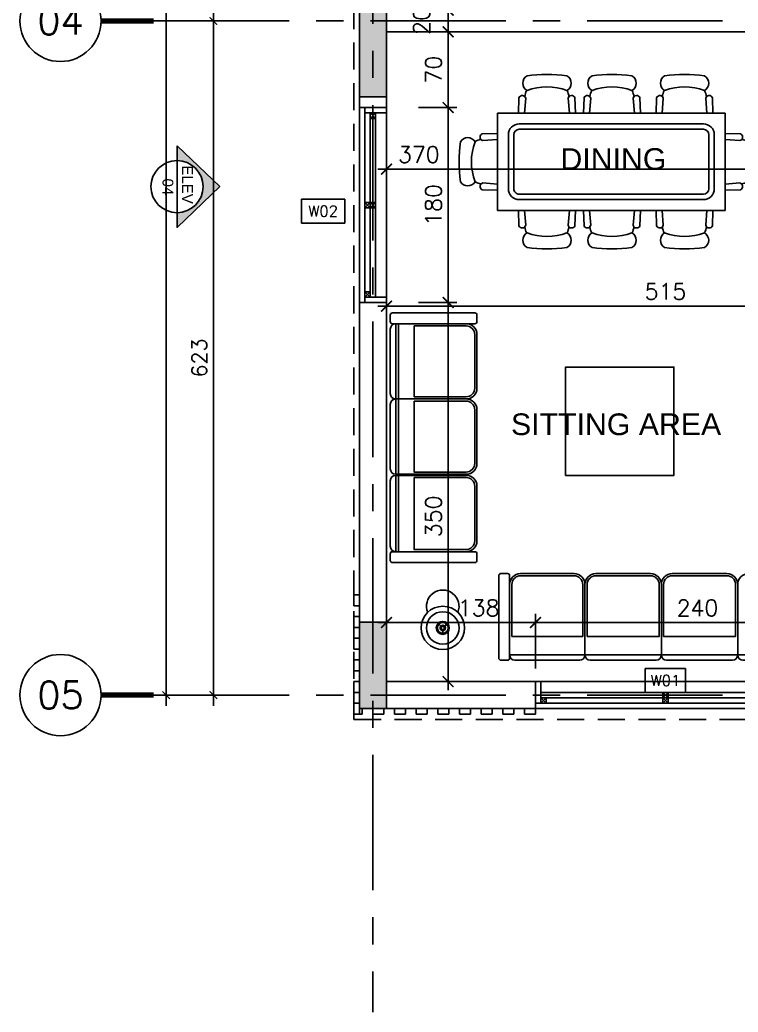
# Model space of a CAD drawing. Header units: centimetres. Extents: x -2093 to 2270, y -504 to 3084.
# Drawn here: x -2093 to -1430, y 523 to 1439 of the extents above; entities that cross this region are included whole.
import ezdxf
from ezdxf.enums import TextEntityAlignment as Align

# ---------------------------------------------------------------- set-up
doc = ezdxf.new("R2010")
doc.units = ezdxf.units.CM
doc.header["$LTSCALE"] = 100
doc.header["$MEASUREMENT"] = 0
for name, pattern in [('GRID$0$GRID$0$XREF GRID$0$GRIDS$0$CENTER', [2, 1.25, -0.25, 0.25, -0.25]), ('HIDDEN', [0.375, 0.25, -0.125]), ('XREF CUTTING LINES$0$ACAD_ISO10W100', [18, 12, -3, 0, -3])]:
    doc.linetypes.add(name, pattern=pattern)
for name, color, linetype in [('DIM IN', 1, 'Continuous'), ('FURNITURE', 111, 'Continuous'), ('GRID$0$DIM IN', 1, 'Continuous'), ('GRID$0$XREF GRID', 11, 'GRID$0$GRID$0$XREF GRID$0$GRIDS$0$CENTER'), ('HIDDEN', 8, 'HIDDEN'), ('HIDDEN -03', 8, 'HIDDEN'), ('TEXT', 3, 'Continuous'), ('TEXT-SCHED', 3, 'Continuous'), ('WALL-01', 7, 'Continuous'), ('WALL-03', 2, 'Continuous'), ('WINDOW', 1, 'Continuous'), ('XREF CUTTING LINES$0$ELEV', 2, 'XREF CUTTING LINES$0$ACAD_ISO10W100'), ('XREF GF COL$0$COLUMN', 6, 'Continuous'), ('XREF GF COL$0$COLUMN HATCH', 201, 'Continuous')]:
    doc.layers.add(name, color=color, linetype=linetype)
doc.styles.add('22', font='romans.shx')
doc.styles.add('A0-01 GROUND FLOOR PLAN - For Entry modification$0$ROMANS', font='romans')
doc.styles.add('ART-PS-1', font='arial.ttf', dxfattribs={"height": 20})
doc.styles.add('GRID$0$GRID$0$XREF GRID$0$GRIDS$0$18', font='romans.shx', dxfattribs={"width": 0.85, "height": 15})
doc.styles.add('GRID$0$ROMANS', font='romans')
doc.styles.add('XREF CUTTING LINES$0$ART-PS-1', font='arial.ttf', dxfattribs={"height": 20})
doc.dimstyles.new('100', dxfattribs={"dimtxt": 15, "dimasz": 10, "dimexe": 8, "dimexo": 12, "dimgap": 6, "dimtad": 1, "dimdec": 0, "dimzin": 0, "dimdsep": 46, "dimtxsty": '22', "dimblk": 'ARCHTICK', "dimcen": 30, "dimdle": 8, "dimclrd": 1, "dimclre": 1, "dimclrt": 2, "dimadec": 0, "dimazin": 0, "dimtfac": 1, "dimtdec": 0, "dimtmove": 2, "dimatfit": 3, "dimldrblk": 'OBLIQUE', "dimfxl": 100, "dimtolj": 1, "dimtzin": 0, "dimarcsym": 0})
doc.dimstyles.new('A0-01 GROUND FLOOR PLAN - For Entry modification$0$text', dxfattribs={"dimtxt": 18, "dimasz": 10, "dimexe": 10, "dimexo": 10, "dimgap": -6, "dimtad": 1, "dimtih": 1, "dimtoh": 1, "dimdec": 0, "dimdsep": 46, "dimtxsty": 'A0-01 GROUND FLOOR PLAN - For Entry modification$0$ROMANS', "dimblk1": 'A0-01 GROUND FLOOR PLAN - For Entry modification$0$_ARCHTICK', "dimblk2": 'A0-01 GROUND FLOOR PLAN - For Entry modification$0$_ARCHTICK', "dimsah": 1, "dimcen": 25, "dimdle": 10, "dimse1": 1, "dimse2": 1, "dimsd1": 1, "dimsd2": 1, "dimclrd": 1, "dimclre": 1, "dimclrt": 2, "dimadec": 0, "dimazin": 0, "dimtfac": 1, "dimtdec": 0, "dimtmove": 2, "dimatfit": 3, "dimldrblk": 'A0-01 GROUND FLOOR PLAN - For Entry modification$0$_ARCHTICK', "dimfxl": 1, "dimtolj": 1, "dimtzin": 0, "dimarcsym": 0})
doc.dimstyles.new('GRID$0$AS-17-100', dxfattribs={"dimtxt": 14, "dimasz": 7, "dimexe": 10, "dimexo": 25, "dimgap": 6, "dimtad": 1, "dimtoh": 1, "dimdec": 0, "dimdsep": 46, "dimtxsty": 'GRID$0$ROMANS', "dimblk1": 'GRID$0$_ARCHTICK', "dimblk2": 'GRID$0$_ARCHTICK', "dimsah": 1, "dimcen": 25, "dimdle": 10, "dimclrd": 1, "dimclre": 1, "dimclrt": 2, "dimadec": 0, "dimazin": 0, "dimtfac": 1, "dimtdec": 0, "dimtofl": 0, "dimtmove": 2, "dimatfit": 3, "dimldrblk": 'GRID$0$_ARCHTICK', "dimfxl": 1, "dimtolj": 1, "dimtzin": 0, "dimarcsym": 0})

# ---------------------------------------------------------------- blocks, each defined once
blk = doc.blocks.new('W02')
at = {"layer": 'WINDOW'}
for p, q in [((-1827.500000000025, 660.0000000000057), (-1597.500000000025, 660.0000000000057)), ((-1597.500000000025, 650.0000000000057), (-1827.500000000025, 650.0000000000057)), ((-1597.500000000025, 645.0000000000057), (-1827.500000000025, 645.0000000000057)), ((-1827.500000000025, 645.0000000000056), (-1822.500000000025, 640.0000000000057)), ((-1822.500000000025, 645.0000000000057), (-1827.500000000025, 640.0000000000057)), ((-1822.500000000025, 645.0000000000057), (-1822.500000000025, 640.0000000000057)), ((-1715.000000000025, 650.0000021824483), (-1710.000000000025, 645.0000000000057)), ((-1715.000000000025, 640.0000000000055), (-1715.000000000025, 650.0000000000057)), ((-1710.000000000025, 650.0000000000057), (-1715.000000000025, 645.0000000000056)), ((-1715.000000000025, 645.0000000000056), (-1710.000000000025, 640.0000000000057)), ((-1710.000000000025, 645.0000000000057), (-1715.000000000025, 640.0000000000057)), ((-1710.000000000025, 640.0000000000055), (-1710.000000000025, 650.0000000000057)), ((-1602.500000000025, 645.0000000000056), (-1597.500000000025, 640.0000000000057)), ((-1597.500000000025, 645.0000000000057), (-1602.500000000025, 640.0000000000057)), ((-1602.500000000025, 645.0000000000056), (-1602.500000000025, 640.0000000000057)), ((-1597.500000000025, 640.0000000000057), (-1827.500000000025, 640.0000000000057))]:
    blk.add_line(p, q, dxfattribs=at)
for points in [[(-1832.500000000025, 640.0000000000057), (-1827.500000000025, 640.0000000000057), (-1827.500000000025, 660.0000000000057), (-1832.500000000025, 660.0000000000057)], [(-1597.500000000025, 640.0000000000057), (-1592.500000000025, 640.0000000000057), (-1592.500000000025, 660.0000000000057), (-1597.500000000025, 660.0000000000057)]]:
    blk.add_lwpolyline(points, close=True, dxfattribs=at)
blk = doc.blocks.new('A$C1FC35103')
at = {"layer": 'FURNITURE'}
for p, q in [((6.80298539919022e-05, -4.628347323887283e-05), (0.3622034611180425, 14.1384564936161)), ((5.521921253472556, -4.628347323887283e-05), (6.578436380426865, 13.6333897835575)), ((46.84233333711791, -4.628300757758552e-05), (45.78581897640879, 13.63338879728599)), ((52.36418660753452, -4.628254100680351e-05), (52.00205192115391, 14.13845519535244)), ((46.84233333711791, -4.628300757758552e-05), (5.521921253472556, -4.628347323887283e-05))]:
    blk.add_line(p, q, dxfattribs=at)
at = {"layer": 'FURNITURE', "extrusion": (0, 0, -0.9999999999999998)}
for centre, major_axis, ratio, start_param, end_param in [((11.75488027615938, 27.5424332092507), (5.581172962914353, 5.581172962914352), 0.9999999999815874, 2.886646972000198, 4.967334712252633), ((48.97361395409098, 12.90525885531588), (2.312164503979383, 2.312164503979383), 0.9999999999529244, 4.151549982579211, 6.681880981374134)]:
    blk.add_ellipse(centre, major_axis=major_axis, ratio=ratio, start_param=start_param, end_param=end_param, dxfattribs=at)
at = {"layer": 'FURNITURE', "extrusion": (0, 0, -1)}
for centre, major_axis, ratio, start_param, end_param in [((26.18212463747477, -107.2997528915294), (-101.0053852774717, 101.0053852774717), 0.9999999999925742, 0.65608204933091, 0.9147143277628221), ((40.60937578015728, 27.54243248375042), (-5.581172962865856, 5.581172962865856), 0.9999999999601067, 1.315850645255739, 3.396538385465604), ((24.02484774246113, 12.68077428266406), (12.93000894522353, 12.93000894522352), 0.9999999999367319, 4.055005716254253, 4.38738175335704), ((26.18212663702434, -27.78098457353281), (-36.69489446359128, 36.69489446359128), 0.999999999993141, 0.4225259809129091, 1.148270396181396), ((28.5968477424467, 12.68077416764481), (-12.93000894393645, 12.93000894393645), 0.9999999999862819, 1.888257346531832, 2.214905993405159), ((3.390641366131604, 12.90526000130831), (-2.312164504136728, 2.312164504136728), 0.9999999999548915, 5.884489683396417, 8.414820681897854)]:
    blk.add_ellipse(centre, major_axis=major_axis, ratio=ratio, start_param=start_param, end_param=end_param, dxfattribs=at)
blk = doc.blocks.new('8 SEATERS')
at = {"layer": 'FURNITURE', "ltscale": 10}
for p, q in [((10370.22668880253, 6147.614022341921, -2.224225861957672e-06), (10580.22668880319, 6147.614022341921, -2.224225861957672e-06)), ((10370.22668880253, 6147.614022341921), (10370.22668880253, 6057.690354480275)), ((10370.22668880253, 6057.690354480275), (10580.22668880319, 6057.690354480275))]:
    blk.add_line(p, q, dxfattribs=at)
at = {"layer": 'FURNITURE', "ltscale": 0.1}
blk.add_line((10580.22668880319, 6057.690354480275), (10580.22668880319, 6147.614022341921), dxfattribs=at)
at = {"layer": 'FURNITURE', "color": 8, "ltscale": 10}
for p, q in [((10390.2266888026, 6137.614022341884, -2.224225861957672e-06), (10560.22668880311, 6137.614022341884, -2.224225861957672e-06)), ((10390.2266888026, 6132.614022341866, -2.224225861957672e-06), (10560.22668880311, 6132.614022341866, -2.224225861957672e-06)), ((10380.22668880257, 6127.614022341848), (10380.22668880257, 6077.690354480348)), ((10385.22668880259, 6077.690354480348), (10385.22668880259, 6127.614022341855)), ((10565.22668880313, 6127.614022341834), (10565.22668880313, 6077.690354480348)), ((10560.22668880311, 6072.69035448033), (10390.2266888026, 6072.69035448033)), ((10390.2266888026, 6067.690354480312), (10560.22668880311, 6067.690354480312))]:
    blk.add_line(p, q, dxfattribs=at)
at = {"layer": 'FURNITURE', "color": 8, "ltscale": 0.1}
blk.add_line((10570.22668880315, 6077.690354480348), (10570.22668880315, 6127.614022341848), dxfattribs=at)
at = {"layer": 'FURNITURE', "color": 8, "ltscale": 10}
for centre, radius, start, end in [((10390.2266888026, 6127.614022341848, -2.224225861957672e-06), 10.00000000003638, 90, 180), ((10390.2266888026, 6127.614022341855, -2.224225861957672e-06), 5.000000000011298, 90, 180), ((10560.2266888031, 6127.614022341834, -2.224225861957672e-06), 5.000000000031889, 0, 89.99999999979156), ((10390.2266888026, 6077.690354480348), 10.00000000003638, 180, 270), ((10390.22668880259, 6077.690354480335), 5.000000000005144, 179.9999999998437, 270.0000000001042), ((10560.22668880311, 6077.690354480348), 5.00000000001819, 270, 0), ((10560.22668880311, 6077.690354480348), 10.00000000003638, 270, 0)]:
    blk.add_arc(centre, radius, start, end, dxfattribs=at)
at = {"layer": 'FURNITURE', "color": 8, "ltscale": 0.1}
blk.add_arc((10560.22668880311, 6127.614022341848, -2.224225861957672e-06), 10.00000000003638, 0, 90, dxfattribs=at)
at = {"layer": 'FURNITURE', "ltscale": 10, "xscale": -1}
for p in [(10442.00962541128, 6147.614022341921, -2.224225861957672e-06), (10502.00962541128, 6147.614022341921, -2.224225861957672e-06), (10569.00962541157, 6147.614022341921, -2.224225861957672e-06)]:
    blk.add_blockref('A$C1FC35103', p, dxfattribs=at)
at = {"layer": 'FURNITURE', "ltscale": 10}
for p, rotation in [((10370.22664251929, 6076.470061115802), 90), ((10442.0095626595, 6057.690308196802), 180), ((10502.0095626595, 6057.690308196802), 180), ((10569.0095626598, 6057.690308196802), 180)]:
    blk.add_blockref('A$C1FC35103', p, dxfattribs=dict(at, rotation=rotation))
at = {"layer": 'FURNITURE', "ltscale": 10, "xscale": -1, "rotation": 270}
blk.add_blockref('A$C1FC35103', (10580.22673508643, 6076.470061115802), dxfattribs=at)
blk = doc.blocks.new('XREF CUTTING LINES')
at = {"layer": 'XREF CUTTING LINES$0$ELEV'}
h = blk.add_hatch(color=251, dxfattribs=at)
edge = h.paths.add_edge_path()
edge.add_line((-1948.315637287776, 1322.673402435821), (-1948.315637287776, 1309.050706248334))
edge.add_ellipse((-1948.315637287776, 1284.984180463422), major_axis=(17.01760358211501, -17.01760358211501), ratio=0.9999999999999889, start_angle=-45.000000000000284, end_angle=134.9999999999997, ccw=False)
edge.add_line((-1948.315637287776, 1260.917654678502), (-1948.315637287776, 1247.294958491))
edge.add_line((-1948.315637287776, 1247.294958491007), (-1908.933402010779, 1284.98418046343))
edge.add_line((-1908.933402010779, 1284.984180463429), (-1948.315637287776, 1322.67340243582))
at = {"layer": 'XREF CUTTING LINES$0$ELEV', "color": 2, "linetype": 'Continuous'}
blk.add_line((-1948.315637287777, 1260.917654678505), (-1948.315637287777, 1309.050706248337), dxfattribs=at)
for points in [[(-1948.315637287776, 1322.673402435828), (-1908.933402010779, 1284.984180463429), (-1948.315637287776, 1247.294958491015), (-1948.315637287776, 1260.917654678505)], [(-1948.315637287776, 1309.050706248337), (-1948.315637287776, 1322.673402435828)]]:
    blk.add_lwpolyline(points, dxfattribs=at)
blk.add_circle((-1948.315637287776, 1284.984180463422), 24.06652578491579, dxfattribs=at)
at = {"layer": 'XREF CUTTING LINES$0$ELEV', "style": 'XREF CUTTING LINES$0$ART-PS-1'}
for s, p in [('ELEV', (-1938.686986480867, 1286.908318344261)), ('04', (-1956.736241948716, 1284.73753000031))]:
    blk.add_text(s, height=9.953633530063387, rotation=270, dxfattribs=at).set_placement(p, align=Align.MIDDLE_CENTER)
blk = doc.blocks.new('XREF GF COL')
at = {"layer": 'XREF GF COL$0$COLUMN HATCH'}
for points in [[(-12064.69592813422, 1448.000000000006), (-12089.69592813422, 1448.000000000006), (-12089.69592813422, 1368.000000000006), (-12064.69592813422, 1368.000000000006)], [(-12064.69592813422, 883.0000000000409), (-12089.69592813422, 883.0000000000409), (-12089.69592813422, 803.0000000000409), (-12064.69592813422, 803.0000000000409)]]:
    blk.add_hatch(color=256, dxfattribs=at).paths.add_polyline_path(points)
at = {"layer": 'XREF GF COL$0$COLUMN'}
for points in [[(-12089.69592813422, 1448.000000000006), (-12064.69592813422, 1448.000000000006), (-12064.69592813422, 1368.000000000006), (-12089.69592813422, 1368.000000000006)], [(-12089.69592813422, 883.0000000000409), (-12064.69592813422, 883.0000000000409), (-12064.69592813422, 803.0000000000409), (-12089.69592813422, 803.0000000000409)]]:
    blk.add_lwpolyline(points, close=True, dxfattribs=at)
blk = doc.blocks.new('GRID$0$_ARCHTICK')
at = {"color": 0, "linetype": 'ByBlock', "const_width": 0.15}
blk.add_lwpolyline([(-0.5, -0.5), (0.5, 0.5)], dxfattribs=at)
blk = doc.blocks.new('*D426')
at = {"layer": 'Defpoints', "color": 0, "transparency": 16777216}
for p in [(-1934.395888290663, 2140.976995210326), (-1934.395888290664, 1438.000000000071), (-1914.75702633421, 1438.000000000071)]:
    blk.add_point(p, dxfattribs=at)
at = {"layer": 'GRID$0$DIM IN', "color": 1, "lineweight": -2, "transparency": 16777216}
for p, q in [((-1914.75702633421, 2150.976995210326), (-1914.75702633421, 1428.000000000071)), ((-1909.395888290663, 2140.976995210326), (-1904.75702633421, 2140.976995210326)), ((-1909.395888290664, 1438.000000000071), (-1904.75702633421, 1438.000000000071))]:
    blk.add_line(p, q, dxfattribs=at)
at = {"layer": 'GRID$0$DIM IN', "color": 1, "lineweight": -2, "transparency": 16777216, "xscale": 7, "yscale": 7, "zscale": 7}
for p, rotation in [((-1914.75702633421, 2140.976995210326), 90), ((-1914.75702633421, 1438.000000000071), 270)]:
    blk.add_blockref('GRID$0$_ARCHTICK', p, dxfattribs=dict(at, rotation=rotation))
at = {"layer": 'GRID$0$DIM IN', "color": 2, "transparency": 16777216, "insert": (-1927.757026334209, 1789.488497605199), "char_height": 14, "attachment_point": 5, "rotation": 90, "style": 'GRID$0$ROMANS'}
blk.add_mtext('\\A1;703', dxfattribs=at)
blk = doc.blocks.new('*D427')
at = {"layer": 'Defpoints', "color": 0, "transparency": 16777216}
for p in [(-1934.395888290664, 1438.000000000071), (-1934.395888290664, 815.5000000000418), (-1914.757026334211, 815.5000000000418)]:
    blk.add_point(p, dxfattribs=at)
at = {"layer": 'GRID$0$DIM IN', "color": 1, "lineweight": -2, "transparency": 16777216}
for p, q in [((-1914.757026334211, 1448.000000000071), (-1914.757026334211, 805.5000000000418)), ((-1909.395888290664, 1438.000000000071), (-1904.757026334211, 1438.000000000071)), ((-1909.395888290664, 815.5000000000418), (-1904.757026334211, 815.5000000000418))]:
    blk.add_line(p, q, dxfattribs=at)
at = {"layer": 'GRID$0$DIM IN', "color": 1, "lineweight": -2, "transparency": 16777216, "xscale": 7, "yscale": 7, "zscale": 7}
for p, rotation in [((-1914.757026334211, 1438.000000000071), 90), ((-1914.757026334211, 815.5000000000418), 270)]:
    blk.add_blockref('GRID$0$_ARCHTICK', p, dxfattribs=dict(at, rotation=rotation))
at = {"layer": 'GRID$0$DIM IN', "color": 2, "transparency": 16777216, "insert": (-1927.75702633421, 1126.750000000057), "char_height": 14, "attachment_point": 5, "rotation": 90, "style": 'GRID$0$ROMANS'}
blk.add_mtext('\\A1;623', dxfattribs=at)
blk = doc.blocks.new('*D428')
at = {"layer": 'Defpoints', "color": 0, "transparency": 16777216}
for p in [(-1992.024602752311, 2696.159775922617), (-1958.295544654558, 2696.159775922617), (-1992.024602752312, 815.5000000000421)]:
    blk.add_point(p, dxfattribs=at)
at = {"layer": 'GRID$0$DIM IN', "color": 1, "lineweight": -2, "transparency": 16777216}
for p, q in [((-1958.295544654557, 805.5000000000421), (-1958.295544654558, 2706.159775922617)), ((-1967.024602752311, 2696.159775922617), (-1948.295544654558, 2696.159775922617)), ((-1967.024602752312, 815.5000000000421), (-1948.295544654557, 815.5000000000421))]:
    blk.add_line(p, q, dxfattribs=at)
at = {"layer": 'GRID$0$DIM IN', "color": 1, "lineweight": -2, "transparency": 16777216, "xscale": 7, "yscale": 7, "zscale": 7}
for p, rotation in [((-1958.295544654558, 2696.159775922617), 90), ((-1958.295544654557, 815.5000000000421), 270)]:
    blk.add_blockref('GRID$0$_ARCHTICK', p, dxfattribs=dict(at, rotation=rotation))
at = {"layer": 'GRID$0$DIM IN', "color": 2, "transparency": 16777216, "insert": (-1971.295544654557, 1755.82988796133), "char_height": 14, "attachment_point": 5, "rotation": 90, "style": 'GRID$0$ROMANS'}
blk.add_mtext('\\A1;1881', dxfattribs=at)
blk = doc.blocks.new('*D223')
at = {"layer": 'Defpoints', "color": 0, "transparency": 16777216}
blk.add_point((-1497.616633494298, 829.000002182449), dxfattribs=at)
blk.add_point((-1497.616633494298, 829.000002182449), dxfattribs=at)
blk.add_point((-1497.616633494298, 829.000002182449), dxfattribs=at)
at = {"layer": 'TEXT-SCHED', "color": 1, "lineweight": -2, "transparency": 16777216}
for p, q in [((-1478.997585875239, 840.000002182449), (-1516.235681113334, 840.000002182449)), ((-1516.235681113334, 840.000002182449), (-1516.235681113334, 818.000002182449)), ((-1478.997585875239, 818.000002182449), (-1478.997585875239, 840.000002182449)), ((-1516.235681113334, 818.000002182449), (-1478.997585875239, 818.000002182449))]:
    blk.add_line(p, q, dxfattribs=at)
at = {"layer": 'TEXT-SCHED', "color": 2, "transparency": 16777216, "insert": (-1497.616633494287, 829.000002182449), "char_height": 8, "width": 47.14285714285714, "attachment_point": 5, "style": 'A0-01 GROUND FLOOR PLAN - For Entry modification$0$ROMANS'}
blk.add_mtext('\\A1;{\\H1.25x;W01}', dxfattribs=at)
blk = doc.blocks.new('A0-01 GROUND FLOOR PLAN - For Entry modification$0$_ARCHTICK')
at = {"color": 0, "linetype": 'ByBlock', "const_width": 0.15}
blk.add_lwpolyline([(-0.5, -0.5), (0.5, 0.5)], dxfattribs=at)
blk = doc.blocks.new('W05')
at = {"layer": 'WINDOW'}
for p, q in [((-650.0000000000214, 1615.000000000006), (-650.0000000000223, 1445.000000000006)), ((-645.0000000000214, 1615.000000000006), (-645.0000000000223, 1445.000000000006)), ((-645.0000000000214, 1615.000000000006), (-640.0000000000214, 1615.000000000006)), ((-640.0000000000214, 1615.000000000006), (-645.0000000000214, 1610.000000000006)), ((-645.0000000000214, 1615.000000000006), (-640.0000000000214, 1610.000000000006)), ((-640.0000000000214, 1615.000000000006), (-640.0000000000223, 1445.000000000006)), ((-630.0000000000218, 1445.000000000006), (-630.0000000000214, 1615.000000000006)), ((-645.0000000000214, 1610.000000000006), (-640.0000000000214, 1610.000000000006)), ((-650.0000000000218, 1532.500000000006), (-645.0000000000218, 1532.500000000006)), ((-645.0000000000218, 1527.500000000006), (-650.0000000000218, 1532.500000000006)), ((-650.0000000000218, 1527.500000000006), (-645.0000000000218, 1532.500000000006)), ((-645.0000000000218, 1532.500000000006), (-640.0000000000218, 1532.500000000006)), ((-640.0000000000218, 1532.500000000006), (-645.0000000000218, 1527.500000000006)), ((-645.0000000000218, 1532.500000000006), (-640.0000000000218, 1527.500000000006)), ((-650.0000000000218, 1527.500000000006), (-645.0000000000218, 1527.500000000006)), ((-645.0000000000218, 1527.500000000006), (-640.0000000000218, 1527.500000000006)), ((-650.0000000000214, 1450.000000000006), (-645.0000000000214, 1450.000000000006)), ((-645.0000000000214, 1450.000000000006), (-650.0000000000214, 1445.000000000006)), ((-650.0000000000214, 1450.000000000006), (-645.0000000000214, 1445.000000000006)), ((-650.0000000000214, 1445.000000000006), (-645.0000000000214, 1445.000000000006))]:
    blk.add_line(p, q, dxfattribs=at)
for points in [[(-650.0000000000214, 1615.000000000006), (-630.0000000000214, 1615.000000000006), (-630.0000000000214, 1620.000000000006), (-650.0000000000214, 1620.000000000006)], [(-650.0000000000218, 1440.000000000006), (-630.0000000000218, 1440.000000000006), (-630.0000000000218, 1445.000000000006), (-650.0000000000218, 1445.000000000006)]]:
    blk.add_lwpolyline(points, close=True, dxfattribs=at)
blk = doc.blocks.new('_ARCHTICK')
at = {"color": 0, "linetype": 'ByBlock', "const_width": 0.15}
blk.add_lwpolyline([(-0.5, -0.5), (0.5, 0.5)], dxfattribs=at)
blk = doc.blocks.new('*D285')
at = {"layer": 'Defpoints', "color": 0, "transparency": 16777216}
for p in [(-1755.000000000001, 1335.099817060531), (-1385.000000000001, 1335.099817060554), (-1755.000000000001, 1301.0767802065)]:
    blk.add_point(p, dxfattribs=at)
at = {"layer": 'DIM IN', "color": 1, "lineweight": -2, "transparency": 16777216}
for p, q in [((-1755.000000000001, 1323.099817060531), (-1755.000000000001, 1293.0767802065)), ((-1385.000000000001, 1323.099817060554), (-1385.000000000001, 1293.0767802065)), ((-1377.000000000001, 1301.0767802065), (-1763.000000000001, 1301.0767802065))]:
    blk.add_line(p, q, dxfattribs=at)
at = {"layer": 'DIM IN', "color": 1, "lineweight": -2, "transparency": 16777216, "xscale": 10, "yscale": 10, "zscale": 10, "rotation": 180}
blk.add_blockref('_ARCHTICK', (-1755.000000000001, 1301.0767802065), dxfattribs=at)
at = {"layer": 'DIM IN', "color": 1, "lineweight": -2, "transparency": 16777216, "xscale": 10, "yscale": 10, "zscale": 10}
blk.add_blockref('_ARCHTICK', (-1385.000000000001, 1301.0767802065), dxfattribs=at)
at = {"layer": 'DIM IN', "color": 2, "transparency": 16777216, "insert": (-1725.146773256993, 1314.5767802065), "char_height": 15, "attachment_point": 5, "style": '22'}
blk.add_mtext('\\A1;370', dxfattribs=at)
blk = doc.blocks.new('_OBLIQUE')
at = {"color": 0, "linetype": 'ByBlock'}
blk.add_line((-0.5, -0.5), (0.5, 0.5), dxfattribs=at)
blk = doc.blocks.new('*D286')
at = {"layer": 'Defpoints', "color": 0, "transparency": 16777216}
for p in [(-1737.394171623161, 1428.000000000006), (-1737.39417162316, 1358.000000000006), (-1698.131647634785, 1358.000000000006)]:
    blk.add_point(p, dxfattribs=at)
at = {"layer": 'DIM IN', "color": 1, "lineweight": -2, "transparency": 16777216}
for p, q in [((-1698.131647634785, 1436.000000000006), (-1698.131647634785, 1350.000000000006)), ((-1725.394171623161, 1428.000000000006), (-1690.131647634785, 1428.000000000006)), ((-1725.39417162316, 1358.000000000006), (-1690.131647634785, 1358.000000000006))]:
    blk.add_line(p, q, dxfattribs=at)
at = {"layer": 'DIM IN', "color": 1, "lineweight": -2, "transparency": 16777216, "xscale": 10, "yscale": 10, "zscale": 10}
for p, rotation in [((-1698.131647634785, 1428.000000000006), 90), ((-1698.131647634785, 1358.000000000006), 270)]:
    blk.add_blockref('_ARCHTICK', p, dxfattribs=dict(at, rotation=rotation))
at = {"layer": 'DIM IN', "color": 2, "transparency": 16777216, "insert": (-1711.631647634784, 1393.000000000006), "char_height": 15, "attachment_point": 5, "rotation": 90, "style": '22'}
blk.add_mtext('\\A1;70', dxfattribs=at)
blk = doc.blocks.new('*D287')
at = {"layer": 'Defpoints', "color": 0, "transparency": 16777216}
for p in [(-1737.39417162316, 1358.000000000006), (-1737.39417162316, 1178.000000000006), (-1698.131647634787, 1178.000000000006)]:
    blk.add_point(p, dxfattribs=at)
at = {"layer": 'DIM IN', "color": 1, "lineweight": -2, "transparency": 16777216}
for p, q in [((-1698.131647634787, 1366.000000000006), (-1698.131647634787, 1170.000000000006)), ((-1725.39417162316, 1358.000000000006), (-1690.131647634787, 1358.000000000006)), ((-1725.39417162316, 1178.000000000006), (-1690.131647634787, 1178.000000000006))]:
    blk.add_line(p, q, dxfattribs=at)
at = {"layer": 'DIM IN', "color": 1, "lineweight": -2, "transparency": 16777216, "xscale": 10, "yscale": 10, "zscale": 10}
for p, rotation in [((-1698.131647634787, 1358.000000000006), 90), ((-1698.131647634787, 1178.000000000006), 270)]:
    blk.add_blockref('_ARCHTICK', p, dxfattribs=dict(at, rotation=rotation))
at = {"layer": 'DIM IN', "color": 2, "transparency": 16777216, "insert": (-1711.631647634786, 1268.000000000006), "char_height": 15, "attachment_point": 5, "rotation": 90, "style": '22'}
blk.add_mtext('\\A1;180', dxfattribs=at)
blk = doc.blocks.new('*D288')
at = {"layer": 'Defpoints', "color": 0, "transparency": 16777216}
for p in [(-1737.39417162316, 1178.000000000006), (-1737.394171623161, 828.0000000000059), (-1698.13164763479, 828.0000000000059)]:
    blk.add_point(p, dxfattribs=at)
at = {"layer": 'DIM IN', "color": 1, "lineweight": -2, "transparency": 16777216}
for p, q in [((-1698.13164763479, 1186.000000000006), (-1698.13164763479, 820.0000000000059)), ((-1725.39417162316, 1178.000000000006), (-1690.13164763479, 1178.000000000006)), ((-1725.394171623161, 828.0000000000059), (-1690.13164763479, 828.0000000000059))]:
    blk.add_line(p, q, dxfattribs=at)
at = {"layer": 'DIM IN', "color": 1, "lineweight": -2, "transparency": 16777216, "xscale": 10, "yscale": 10, "zscale": 10}
for p, rotation in [((-1698.13164763479, 1178.000000000006), 90), ((-1698.13164763479, 828.0000000000059), 270)]:
    blk.add_blockref('_ARCHTICK', p, dxfattribs=dict(at, rotation=rotation))
at = {"layer": 'DIM IN', "color": 2, "transparency": 16777216, "insert": (-1711.631647634762, 980.5061501443743), "char_height": 15, "attachment_point": 5, "rotation": 90, "style": '22'}
blk.add_mtext('\\A1;350', dxfattribs=at)
blk = doc.blocks.new('*D291')
at = {"layer": 'Defpoints', "color": 0, "transparency": 16777216}
blk.add_point((-1813.521693543062, 1262.360609173365), dxfattribs=at)
blk.add_point((-1813.521693543062, 1262.360609173365), dxfattribs=at)
blk.add_point((-1813.521693543062, 1262.360609173365), dxfattribs=at)
at = {"layer": 'TEXT-SCHED', "color": 1, "lineweight": -2, "transparency": 16777216}
for p, q in [((-1793.474074495432, 1273.360609173365), (-1833.56931259067, 1273.360609173365)), ((-1833.56931259067, 1273.360609173365), (-1833.56931259067, 1251.360609173365)), ((-1793.474074495432, 1251.360609173365), (-1793.474074495432, 1273.360609173365)), ((-1833.56931259067, 1251.360609173365), (-1793.474074495432, 1251.360609173365))]:
    blk.add_line(p, q, dxfattribs=at)
at = {"layer": 'TEXT-SCHED', "color": 2, "transparency": 16777216, "insert": (-1813.521693543051, 1262.360609173365), "char_height": 8, "width": 47.14285714285714, "attachment_point": 5, "style": 'A0-01 GROUND FLOOR PLAN - For Entry modification$0$ROMANS'}
blk.add_mtext('\\A1;{\\H1.25x;W02}', dxfattribs=at)
blk = doc.blocks.new('Fur_Light-Table Lamp_D30_01')
for p, q in [((0, 2.5), (0, 5)), ((-3.535533905932425, -3.535533905932994), (-1.767766952966213, -1.76776695296644)), ((3.535533905932425, -3.535533905932994), (1.767766952966213, -1.767766952966326))]:
    blk.add_line(p, q)
for radius in [15, 6, 5, 2.5, 1.5]:
    blk.add_circle((0, 0), radius)
blk = doc.blocks.new('*D300')
at = {"layer": 'Defpoints', "color": 0, "transparency": 16777216}
for p in [(-1755, 1174.701631177591), (-1755, 1174.701631177591), (-1240, 1088.000000000005)]:
    blk.add_point(p, dxfattribs=at)
at = {"layer": 'DIM IN', "color": 1, "lineweight": -2, "transparency": 16777216}
for p, q in [((-1755, 1186.701631177591), (-1755, 1182.701631177591)), ((-1240, 1100.000000000005), (-1240, 1182.701631177591)), ((-1232, 1174.701631177591), (-1763, 1174.701631177591))]:
    blk.add_line(p, q, dxfattribs=at)
at = {"layer": 'DIM IN', "color": 1, "lineweight": -2, "transparency": 16777216, "xscale": 10, "yscale": 10, "zscale": 10, "rotation": 180}
blk.add_blockref('_ARCHTICK', (-1755, 1174.701631177591), dxfattribs=at)
at = {"layer": 'DIM IN', "color": 1, "lineweight": -2, "transparency": 16777216, "xscale": 10, "yscale": 10, "zscale": 10}
blk.add_blockref('_ARCHTICK', (-1240, 1174.701631177591), dxfattribs=at)
at = {"layer": 'DIM IN', "color": 2, "transparency": 16777216, "insert": (-1497.5, 1188.201631177591), "char_height": 15, "attachment_point": 5, "style": '22'}
blk.add_mtext('\\A1;515', dxfattribs=at)
blk = doc.blocks.new('*D317')
at = {"layer": 'Defpoints', "color": 0, "transparency": 16777216}
for p in [(-1698.13164763476, 1448.000000000007), (-1698.13164763479, 1448.000000000007), (-1698.131647634758, 1428.000000000006)]:
    blk.add_point(p, dxfattribs=at)
at = {"layer": 'DIM IN', "color": 1, "lineweight": -2, "transparency": 16777216}
for p, q in [((-1710.13164763476, 1448.000000000007), (-1706.13164763479, 1448.000000000007)), ((-1698.13164763479, 1420.000000000006), (-1698.13164763479, 1456.000000000007)), ((-1710.131647634758, 1428.000000000006), (-1706.13164763479, 1428.000000000006))]:
    blk.add_line(p, q, dxfattribs=at)
at = {"layer": 'DIM IN', "color": 1, "lineweight": -2, "transparency": 16777216, "xscale": 10, "yscale": 10, "zscale": 10}
for p, rotation in [((-1698.13164763479, 1448.000000000007), 90), ((-1698.13164763479, 1428.000000000006), 270)]:
    blk.add_blockref('_ARCHTICK', p, dxfattribs=dict(at, rotation=rotation))
at = {"layer": 'DIM IN', "color": 2, "transparency": 16777216, "insert": (-1722.631647634789, 1438.000000000007), "char_height": 15, "attachment_point": 5, "rotation": 90, "style": '22'}
blk.add_mtext('\\A1;20', dxfattribs=at)
blk = doc.blocks.new('*D371')
at = {"layer": 'Defpoints', "color": 0, "transparency": 16777216}
for p in [(-1617.5, 882.4621577829366), (-1617.5, 828.0000000000055), (-1377.5, 828.0000000000055)]:
    blk.add_point(p, dxfattribs=at)
at = {"layer": 'DIM IN', "color": 1, "lineweight": -2, "transparency": 16777216}
for p, q in [((-1617.5, 840.0000000000055), (-1617.5, 890.4621577829366)), ((-1377.5, 840.0000000000055), (-1377.5, 890.4621577829366)), ((-1369.5, 882.4621577829366), (-1625.5, 882.4621577829366))]:
    blk.add_line(p, q, dxfattribs=at)
at = {"layer": 'DIM IN', "color": 1, "lineweight": -2, "transparency": 16777216, "xscale": 10, "yscale": 10, "zscale": 10, "rotation": 180}
blk.add_blockref('_ARCHTICK', (-1617.5, 882.4621577829366), dxfattribs=at)
at = {"layer": 'DIM IN', "color": 1, "lineweight": -2, "transparency": 16777216, "xscale": 10, "yscale": 10, "zscale": 10}
blk.add_blockref('_ARCHTICK', (-1377.5, 882.4621577829366), dxfattribs=at)
at = {"layer": 'DIM IN', "color": 2, "transparency": 16777216, "insert": (-1467.966448923227, 895.9621577829357), "char_height": 15, "attachment_point": 5, "style": '22'}
blk.add_mtext('\\A1;240', dxfattribs=at)
blk = doc.blocks.new('*D372')
at = {"layer": 'Defpoints', "color": 0, "transparency": 16777216}
for p in [(-1755, 882.4621577829366), (-1755, 860.1527706068973), (-1617.5, 828.0000000000055)]:
    blk.add_point(p, dxfattribs=at)
at = {"layer": 'DIM IN', "color": 1, "lineweight": -2, "transparency": 16777216}
for p, q in [((-1755, 872.1527706068973), (-1755, 890.4621577829366)), ((-1617.5, 840.0000000000055), (-1617.5, 890.4621577829366)), ((-1609.5, 882.4621577829366), (-1763, 882.4621577829366))]:
    blk.add_line(p, q, dxfattribs=at)
at = {"layer": 'DIM IN', "color": 1, "lineweight": -2, "transparency": 16777216, "xscale": 10, "yscale": 10, "zscale": 10, "rotation": 180}
blk.add_blockref('_ARCHTICK', (-1755, 882.4621577829366), dxfattribs=at)
at = {"layer": 'DIM IN', "color": 1, "lineweight": -2, "transparency": 16777216, "xscale": 10, "yscale": 10, "zscale": 10}
blk.add_blockref('_ARCHTICK', (-1617.5, 882.4621577829366), dxfattribs=at)
at = {"layer": 'DIM IN', "color": 2, "transparency": 16777216, "insert": (-1669.964727490742, 895.9621577829357), "char_height": 15, "attachment_point": 5, "style": '22'}
blk.add_mtext('\\A1;138', dxfattribs=at)
blk = doc.blocks.new('GRID')
at = {"layer": 'GRID$0$XREF GRID'}
for p, q in [((-1767.500000000025, 2960.330839349382, 0.00416170728823173), (-1767.500000000025, 522.762848804533)), ((-1969.804241438599, 1438.00000000007), (-230.2361929991428, 1438.00000000007)), ((-1969.804241438601, 815.5000000000416), (-230.2361929991453, 815.5000000000407))]:
    blk.add_line(p, q, dxfattribs=at)
at = {"layer": 'GRID$0$XREF GRID', "color": 3, "linetype": 'Continuous', "const_width": 5}
for points in [[(-1969.804241438599, 1438.00000000007), (-2018.356677539373, 1438.000000000052)], [(-1969.804241438601, 815.5000000000416), (-2018.356677539375, 815.5000000000234)]]:
    blk.add_lwpolyline(points, dxfattribs=at)
at = {"layer": 'GRID$0$XREF GRID', "color": 3, "linetype": 'Continuous'}
for centre in [(-2055.856677539373, 1438.000000000052), (-2055.856677539375, 815.5000000000234)]:
    blk.add_circle(centre, 37.5, dxfattribs=at)
at = {"layer": 'GRID$0$XREF GRID', "color": 4, "linetype": 'Continuous', "style": 'GRID$0$GRID$0$XREF GRID$0$GRIDS$0$18'}
for s, p in [('04', (-2055.856677539373, 1438.000000000052)), ('05', (-2055.856677539375, 815.5000000000234))]:
    blk.add_text(s, height=25, dxfattribs=at).set_placement(p, align=Align.MIDDLE)
at = {"layer": 'GRID$0$DIM IN'}
for base, p1, p2, picture, middle in [((-1958.295544654558, 2696.159775922617), (-1992.024602752311, 815.5000000000416), (-1992.02460275231, 2696.159775922617), '*D428', (-1971.295544654557, 1755.82988796133)), ((-1914.75702633421, 1438.000000000071), (-1934.395888290662, 2140.976995210325), (-1934.395888290663, 1438.000000000071), '*D426', (-1927.757026334209, 1789.488497605199)), ((-1914.757026334211, 815.5000000000418), (-1934.395888290663, 1438.00000000007), (-1934.395888290663, 815.5000000000414), '*D427', (-1927.75702633421, 1126.750000000057))]:
    dim = blk.add_linear_dim(base=base, p1=p1, p2=p2, angle=90, dimstyle='GRID$0$AS-17-100', dxfattribs=at)
    dim.commit()
    dim.dimension.update_dxf_attribs({"geometry": picture, "text_midpoint": middle})

msp = doc.modelspace()

# ---------------------------------------------------------------- linework, layer by layer
at = {"layer": 'FURNITURE'}
for p, q in [((-1743.973722707899, 1158.424089182176), (-1743.973722707899, 1088.924089182176)), ((-1743.973722707899, 1088.924089182176), (-1743.973722707899, 1019.424089182176)), ((-1743.973722707899, 1018.424089182176), (-1743.973722707899, 947.9240891821755))]:
    msp.add_line(p, q, dxfattribs=at)
for points in [[(-1751.476552764503, 1160.424089182176), (-1751.476552764503, 1166.424089182176, -0.414213562373095), (-1749.476552764503, 1168.424089182176), (-1673.473722707899, 1168.424089182176, -0.414213562373095), (-1671.473722707899, 1166.424089182176), (-1671.473722707899, 1160.424089182176, -0.414213562373095), (-1673.473722707899, 1158.424089182176), (-1749.476552764503, 1158.424089182176, -0.414213562373095)], [(-1729.473722707899, 1156.424089182176), (-1729.473722707899, 1090.924089182176), (-1681.473722707899, 1090.924089182176, 0.4142135623730951), (-1673.473722707899, 1098.924089182176), (-1673.473722707899, 1148.424089182176, 0.414213562373095), (-1681.473722707899, 1156.424089182176)], [(-1729.473722707899, 1086.924089182176), (-1729.473722707899, 1021.424089182176), (-1681.473722707899, 1021.424089182176, 0.4142135623730951), (-1673.473722707899, 1029.424089182176), (-1673.473722707899, 1078.924089182176, 0.414213562373095), (-1681.473722707899, 1086.924089182176)], [(-1729.473722707899, 1016.424089182176), (-1729.473722707899, 949.9240891821755), (-1681.473722707899, 949.9240891821755, 0.4142135623730951), (-1673.473722707899, 957.9240891821755), (-1673.473722707899, 1008.424089182176, 0.414213562373095), (-1681.473722707899, 1016.424089182176)], [(-1751.476552764503, 945.9240891821755), (-1751.476552764503, 939.9240891821755, 0.414213562373095), (-1749.476552764503, 937.9240891821755), (-1673.473722707899, 937.9240891821755, 0.414213562373095), (-1671.473722707899, 939.9240891821755), (-1671.473722707899, 945.9240891821755, 0.414213562373095), (-1673.473722707899, 947.9240891821755), (-1749.476552764503, 947.9240891821755, 0.414213562373095)], [(-1643.302627167246, 847.6497145248613), (-1649.302627167246, 847.6497145248613, -0.414213562373095), (-1651.302627167246, 849.6497145248613), (-1651.302627167246, 925.6525445814659, -0.414213562373095), (-1649.302627167246, 927.6525445814659), (-1643.302627167246, 927.6525445814659, -0.414213562373095), (-1641.302627167246, 925.6525445814659), (-1641.302627167246, 849.6497145248613, -0.414213562373095)], [(-1639.302627167246, 869.6525445814659), (-1573.802627167246, 869.6525445814659), (-1573.802627167246, 917.6525445814659, 0.4142135623730951), (-1581.802627167246, 925.6525445814659), (-1631.302627167246, 925.6525445814659, 0.414213562373095), (-1639.302627167246, 917.6525445814659)], [(-1569.802627167246, 869.6525445814659), (-1503.302627167246, 869.6525445814659), (-1503.302627167246, 917.6525445814659, 0.4142135623730951), (-1511.302627167246, 925.6525445814659), (-1561.802627167246, 925.6525445814659, 0.414213562373095), (-1569.802627167246, 917.6525445814659)], [(-1499.302627167246, 869.6525445814659), (-1432.802627167246, 869.6525445814659), (-1432.802627167246, 917.6525445814659, 0.4142135623730951), (-1440.802627167246, 925.6525445814659), (-1491.302627167246, 925.6525445814659, 0.414213562373095), (-1499.302627167246, 917.6525445814659)]]:
    msp.add_lwpolyline(points, format="xyb", close=True, dxfattribs=at)
for points in [[(-1746.473722707899, 1158.424089182176, 0.414213562373095), (-1751.473722707899, 1153.424089182176), (-1751.473722707899, 1093.924089182176, 0.414213562373095), (-1746.473722707899, 1088.924089182176), (-1681.473722707899, 1088.924089182176, 0.4142135623730951), (-1671.473722707899, 1098.924089182176), (-1671.473722707899, 1148.424089182176, 0.414213562373095), (-1681.473722707899, 1158.424089182176), (-1746.473722707899, 1158.424089182176), (-1746.473722707899, 1088.924089182176)], [(-1746.473722707899, 1088.924089182176, 0.414213562373095), (-1751.473722707899, 1083.924089182176), (-1751.473722707899, 1024.424089182176, 0.414213562373095), (-1746.473722707899, 1019.424089182176), (-1681.473722707899, 1019.424089182176, 0.4142135623730951), (-1671.473722707899, 1029.424089182176), (-1671.473722707899, 1078.924089182176, 0.414213562373095), (-1681.473722707899, 1088.924089182176), (-1746.473722707899, 1088.924089182176), (-1746.473722707899, 1019.424089182176)], [(-1746.473722707899, 1018.424089182176, 0.414213562373095), (-1751.473722707899, 1013.424089182176), (-1751.473722707899, 952.9240891821755, 0.414213562373095), (-1746.473722707899, 947.9240891821755), (-1681.473722707899, 947.9240891821755, 0.4142135623730951), (-1671.473722707899, 957.9240891821755), (-1671.473722707899, 1008.424089182176, 0.414213562373095), (-1681.473722707899, 1018.424089182176), (-1746.473722707899, 1018.424089182176), (-1746.473722707899, 947.9240891821755)], [(-1641.302627167246, 852.6525445814659, 0.414213562373095), (-1636.302627167246, 847.6525445814659), (-1576.802627167246, 847.6525445814659, 0.414213562373095), (-1571.802627167246, 852.6525445814659), (-1571.802627167246, 917.6525445814659, 0.4142135623730951), (-1581.802627167246, 927.6525445814659), (-1631.302627167246, 927.6525445814659, 0.414213562373095), (-1641.302627167246, 917.6525445814659), (-1641.302627167246, 852.6525445814659), (-1571.802627167246, 852.6525445814659)], [(-1571.802627167246, 852.6525445814659, 0.414213562373095), (-1566.802627167246, 847.6525445814659), (-1506.302627167246, 847.6525445814659, 0.414213562373095), (-1501.302627167246, 852.6525445814659), (-1501.302627167246, 917.6525445814659, 0.4142135623730951), (-1511.302627167246, 927.6525445814659), (-1561.802627167246, 927.6525445814659, 0.414213562373095), (-1571.802627167246, 917.6525445814659), (-1571.802627167246, 852.6525445814659), (-1501.302627167246, 852.6525445814659)], [(-1501.302627167246, 852.6525445814659, 0.414213562373095), (-1496.302627167246, 847.6525445814659), (-1435.802627167246, 847.6525445814659, 0.414213562373095), (-1430.802627167246, 852.6525445814659), (-1430.802627167246, 917.6525445814659, 0.4142135623730951), (-1440.802627167246, 927.6525445814659), (-1491.302627167246, 927.6525445814659, 0.414213562373095), (-1501.302627167246, 917.6525445814659), (-1501.302627167246, 852.6525445814659), (-1430.802627167246, 852.6525445814659)], [(-1430.802627167246, 852.6525445814659, 0.414213562373095), (-1425.802627167246, 847.6525445814659), (-1365.302627167246, 847.6525445814659, 0.414213562373095), (-1360.302627167246, 852.6525445814659), (-1360.302627167246, 917.6525445814659, 0.4142135623730951), (-1370.302627167246, 927.6525445814659), (-1420.802627167246, 927.6525445814659, 0.414213562373095), (-1430.802627167246, 917.6525445814659), (-1430.802627167246, 852.6525445814659), (-1360.302627167246, 852.6525445814659)]]:
    msp.add_lwpolyline(points, format="xyb", dxfattribs=at)
msp.add_lwpolyline([(-1589.712892269716, 1018.325462100362), (-1489.712892269716, 1018.325462100362), (-1489.712892269716, 1118.325462100362), (-1589.712892269716, 1118.325462100362)], close=True, dxfattribs=at)
msp.add_circle((-1703.032274205524, 877.5101577179266), 20, dxfattribs=at)
msp.add_arc((-1703.032274205524, 897.5101577179266), 15, 337.9756871630705, 202.0243128369296, dxfattribs=at)
at = {"layer": 'HIDDEN'}
for points in [[(-1780, 908.0000000000055), (-1780, 898.0000000000055), (-1785, 898.0000000000055), (-1785, 908.0000000000055)], [(-1780, 888.0000000000055), (-1780, 878.0000000000055), (-1785, 878.0000000000055), (-1785, 888.0000000000055)], [(-1779.999999999996, 868.0000000000055), (-1779.999999999996, 858.0000000000055), (-1784.999999999996, 858.0000000000055), (-1784.999999999996, 868.0000000000055)], [(-1779.999999999996, 848.0000000000055), (-1779.999999999996, 838.0000000000055), (-1784.999999999996, 838.0000000000055), (-1784.999999999996, 848.0000000000055)], [(-1779.999999999996, 828.0000000000055), (-1779.999999999996, 818.0000000000055), (-1784.999999999996, 818.0000000000055), (-1784.999999999996, 828.0000000000055)], [(-1779.999999999996, 808.0000000000055), (-1779.999999999996, 798.0000000000055), (-1784.999999999996, 798.0000000000055), (-1784.999999999996, 808.0000000000055)], [(-1779.999999999996, 803.0000000001437), (-1777.5, 803.0000000001437), (-1777.5, 798.0000000001437), (-1779.999999999996, 798.0000000001437)], [(-1767.5, 803.0000000000055), (-1757.5, 803.0000000000055), (-1757.5, 798.0000000000055), (-1767.5, 798.0000000000055)], [(-1747.5, 802.9999999999036), (-1737.5, 802.9999999999036), (-1737.5, 797.9999999999036), (-1747.5, 797.9999999999036)], [(-1727.5, 803.0000000000055), (-1717.5, 803.0000000000055), (-1717.5, 798.0000000000055), (-1727.5, 798.0000000000055)], [(-1707.5, 803.0000000000055), (-1697.5, 803.0000000000055), (-1697.5, 798.0000000000055), (-1707.5, 798.0000000000055)], [(-1687.5, 802.9999999999036), (-1677.5, 802.9999999999036), (-1677.5, 797.9999999999036), (-1687.5, 797.9999999999036)], [(-1667.5, 803.0000000000055), (-1657.5, 803.0000000000055), (-1657.5, 798.0000000000055), (-1667.5, 798.0000000000055)], [(-1647.5, 803.0000000000055), (-1637.5, 803.0000000000055), (-1637.5, 798.0000000000055), (-1647.5, 798.0000000000055)], [(-1627.5, 803.0000000000055), (-1617.5, 803.0000000000055), (-1617.5, 798.0000000000055), (-1627.5, 798.0000000000055)]]:
    msp.add_lwpolyline(points, close=True, dxfattribs=at)
at = {"layer": 'HIDDEN -03'}
for q in [(-1785, 2713.000000000005), (-990, 793.0000000000055)]:
    msp.add_line((-1784.999999999996, 793.0000000000055), q, dxfattribs=at)
at = {"layer": 'WALL-01'}
for p, q in [((-1780, 1358.000000000005), (-1780, 1503.000000000006)), ((-1755, 1428.000000000005), (-1385, 1428.000000000005)), ((-1755, 1358.000000000005), (-1755, 1428.000000000005)), ((-1755, 1358.000000000005), (-1780, 1358.000000000005)), ((-1780, 803.0000000000055), (-1780, 1178.000000000005)), ((-1755, 1178.000000000005), (-1780, 1178.000000000005)), ((-1755, 828.0000000000055), (-1755, 1178.000000000005)), ((-1755, 828.0000000000055), (-1617.5, 828.0000000000055)), ((-1617.5, 803.0000000000055), (-1617.5, 828.0000000000055)), ((-1780, 803.0000000000055), (-1617.5, 803.0000000000055))]:
    msp.add_line(p, q, dxfattribs=at)
at = {"layer": 'WALL-03'}
for p, q in [((-1780, 1358.000000000006), (-1780, 1178.000000000005)), ((-1377.5, 803.0000000000055), (-1617.5, 803.0000000000055))]:
    msp.add_line(p, q, dxfattribs=at)

# ---------------------------------------------------------------- block references
at = {"layer": 'FURNITURE'}
msp.add_blockref('8 SEATERS', (-12022.70205131149, -4794.676806688723, 2.224225861957672e-06), dxfattribs=at)
at = {"layer": 'FURNITURE', "xscale": -1, "rotation": 180}
msp.add_blockref('Fur_Light-Table Lamp_D30_01', (-1703.032274205524, 877.5101577179266), dxfattribs=at)
at = {"layer": 'WALL-01'}
msp.add_blockref('GRID', (0, 0), dxfattribs=at)
at = {"layer": 'WINDOW'}
for name, p in [('XREF CUTTING LINES', (0, 0)), ('XREF GF COL', (10309.69592813422, 0)), ('W05', (-1124.999999999977, -262)), ('W02', (215.0000000000255, 168))]:
    msp.add_blockref(name, p, dxfattribs=at)

# ---------------------------------------------------------------- texts
at = {"layer": 'TEXT', "style": 'ART-PS-1'}
for s, p in [('DINING', (-1594.423857673398, 1300.495337742048)), ('SITTING AREA', (-1640.072042330604, 1055.587149261413))]:
    msp.add_text(s, height=20, dxfattribs=at).set_placement(p)

# ---------------------------------------------------------------- dimensions: what is measured, and where the dimension line sits
at = {"layer": 'DIM IN'}
for base, p1, p2, picture, middle in [((-1698.13164763479, 1448.000000000007), (-1698.131647634757, 1428.000000000005), (-1698.131647634759, 1448.000000000006), '*D317', (-1722.631647634789, 1438.000000000007)), ((-1698.131647634785, 1358.000000000006), (-1737.39417162316, 1428.000000000005), (-1737.394171623159, 1358.000000000005), '*D286', (-1711.631647634784, 1393.000000000006)), ((-1698.131647634787, 1178.000000000006), (-1737.394171623159, 1358.000000000005), (-1737.39417162316, 1178.000000000005), '*D287', (-1711.631647634786, 1268.000000000006))]:
    dim = msp.add_linear_dim(base=base, p1=p1, p2=p2, angle=90, dimstyle='100', override={"dimfxl": 0.075}, dxfattribs=at)
    dim.commit()
    dim.dimension.update_dxf_attribs({"geometry": picture, "text_midpoint": middle})
for base, p1, p2, picture, middle in [((-1755.000000000001, 1301.0767802065), (-1385.000000000001, 1335.099817060554), (-1755.000000000001, 1335.099817060531), '*D285', (-1725.146773256993, 1314.5767802065)), ((-1755, 882.4621577829366), (-1617.5, 828.0000000000055), (-1755, 860.1527706068973), '*D372', (-1669.964727490742, 895.9621577829357)), ((-1617.5, 882.4621577829366), (-1377.5, 828.0000000000055), (-1617.5, 828.0000000000055), '*D371', (-1467.966448923227, 895.9621577829357))]:
    dim = msp.add_linear_dim(base=base, p1=p1, p2=p2, dimstyle='100', override={"dimfxl": 0.075}, dxfattribs=at)
    dim.commit()
    dim.dimension.update_dxf_attribs({"geometry": picture, "text_midpoint": middle, "dimtype": 160})
dim = msp.add_linear_dim(base=(-1755, 1174.701631177591), p1=(-1240, 1088.000000000005), p2=(-1755, 1174.701631177591), dimstyle='100', override={"dimfxl": 0.075}, dxfattribs=at)
dim.commit()
dim.dimension.update_dxf_attribs({"geometry": '*D300', "text_midpoint": (-1497.5, 1188.201631177591)})
dim = msp.add_linear_dim(base=(-1698.13164763479, 828.0000000000059), p1=(-1737.39417162316, 1178.000000000005), p2=(-1737.39417162316, 828.0000000000055), angle=90, dimstyle='100', override={"dimfxl": 0.075}, dxfattribs=at)
dim.commit()
dim.dimension.update_dxf_attribs({"geometry": '*D288', "text_midpoint": (-1711.631647634762, 980.5061501443743), "dimtype": 160})
at = {"layer": 'TEXT-SCHED'}
for base, p1, p2, text, picture, middle in [((-1813.521693543062, 1262.360609173365), (-1813.521693543062, 1262.360609173365), (-1813.521693543062, 1262.360609173365), '{\\H1.25x;W02}', '*D291', (-1813.521693543051, 1262.360609173365)), ((-1497.616633494298, 829.000002182449), (-1497.616633494298, 829.000002182449), (-1497.616633494298, 829.000002182449), '{\\H1.25x;W01}', '*D223', (-1497.616633494287, 829.000002182449))]:
    dim = msp.add_linear_dim(base=base, p1=p1, p2=p2, text=text, dimstyle='A0-01 GROUND FLOOR PLAN - For Entry modification$0$text', override={"dimtxt": 8, "dimgap": -6, "dimclrt": 2}, dxfattribs=at)
    dim.commit()
    dim.dimension.update_dxf_attribs({"geometry": picture, "text_midpoint": middle, "dimtype": 160})

doc.saveas('drawing.dxf')
